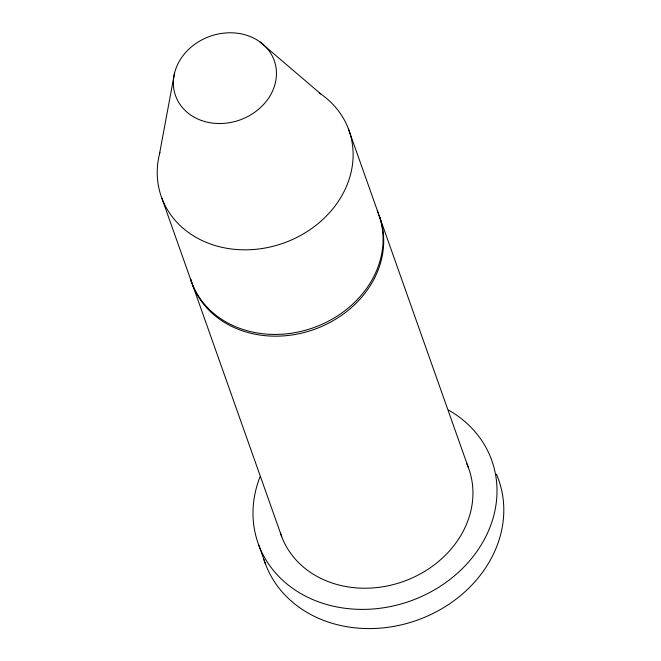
<?xml version="1.0" encoding="UTF-8"?>
<svg xmlns="http://www.w3.org/2000/svg" width="661" height="661" viewBox="0 0 661 661"><rect width="100%" height="100%" fill="white"/><g stroke="black" fill="none" stroke-linecap="round" stroke-linejoin="round"><path stroke-width="0.99" d="M159.433 154.261L174.521 73.231M259.525 41.56L320.949 94.085M348.421 128.887L378.381 213.478M468.252 467.269L379.001 215.222A99.514 84.393 -19.5 0 1 312.38 330.054A99.514 84.393 -19.5 0 1 190.608 279.008M161.92 198.366L191.88 282.966M192.5 284.709L281.751 536.749M258.848 545.284L265.639 564.469M496.428 474.168A123.962 105.124 -19.5 0 1 418.562 619.688A123.962 105.124 -19.5 0 1 263.979 559.685M448.472 410.035A123.962 105.124 -19.5 0 1 479.407 547.754A123.962 105.124 -19.5 0 1 322.882 603.336A123.962 105.124 -19.5 0 1 259.938 476.986M466.732 463.576A99.514 84.393 -19.5 0 1 404.97 580.912A99.514 84.393 -19.5 0 1 280.438 532.981M377.266 210.71A99.514 84.393 -19.5 0 1 314.545 327.327A99.514 84.393 -19.5 0 1 190.566 279.19M319.296 92.953A99.514 84.393 -19.5 0 1 338.465 201.151A99.514 84.393 -19.5 0 1 217.51 246.214A99.514 84.393 -19.5 0 1 159.921 152.327M201.357 120.451A52.376 44.419 -19.5 0 0 276.397 71.239A52.376 44.419 -19.5 0 0 196.97 42.775A52.376 44.419 -19.5 0 0 201.357 120.451"/></g></svg>
